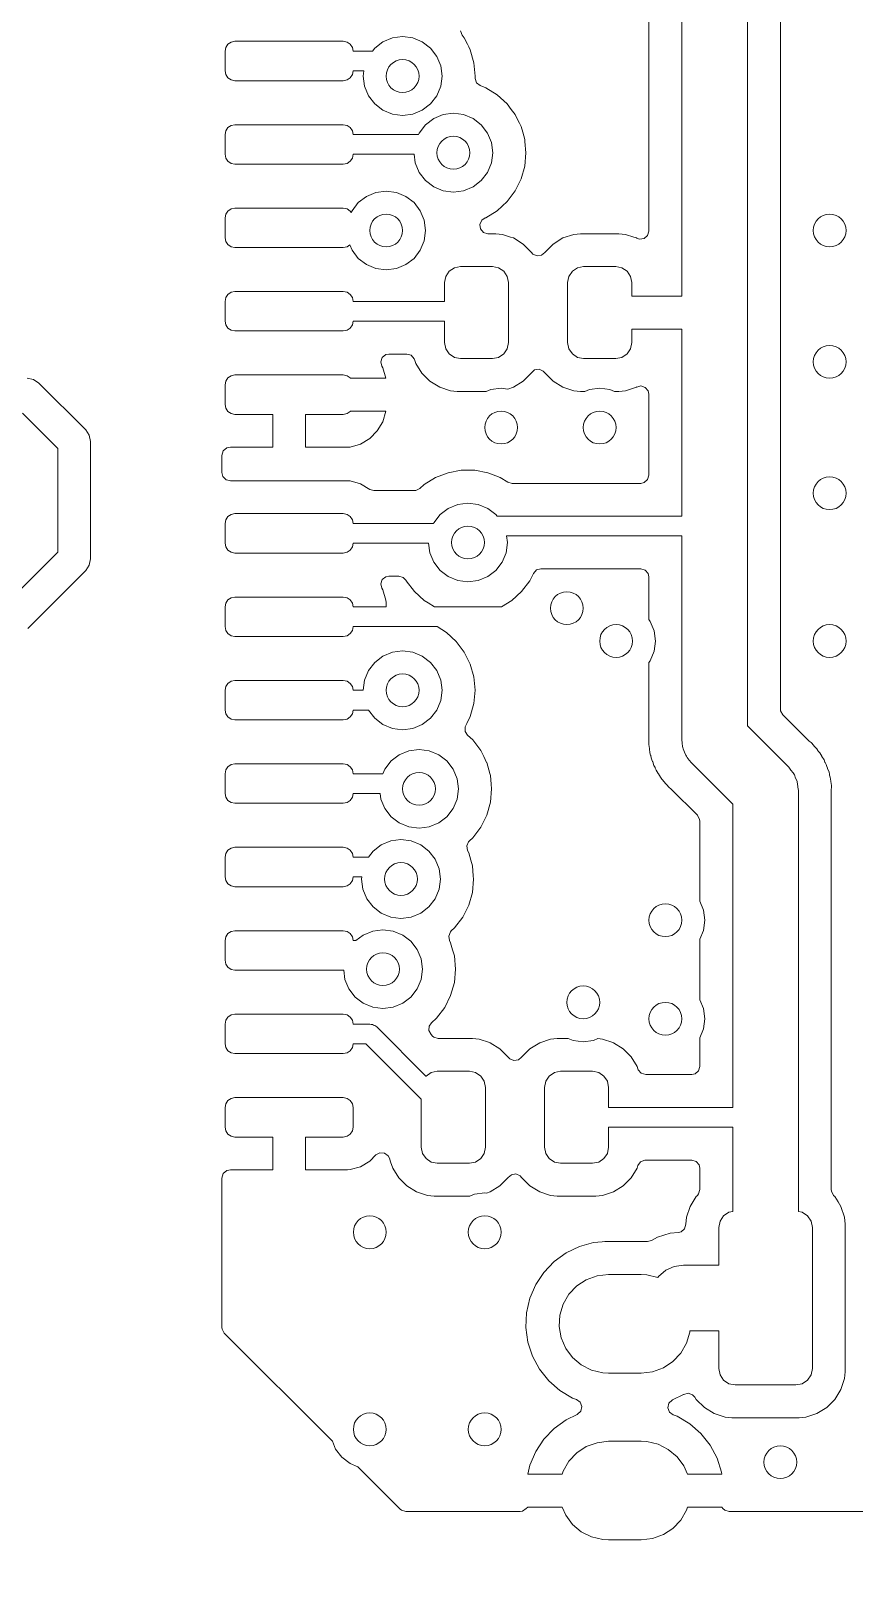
# Model space of a CAD drawing. Header units: millimetres. Extents: x 0 to 594, y 0 to 420.
# Drawn here: x 217.78 to 242.85, y 188.33 to 235.14 of the extents above; entities that cross this region are included whole.
import ezdxf

# ---------------------------------------------------------------- set-up
doc = ezdxf.new("R2010")
doc.units = ezdxf.units.MM
doc.linetypes.add('K5LT32768', pattern=[0])
picture_1 = doc.add_image_def('image1.png', size_in_pixel=(1000, 1000))

msp = doc.modelspace()

# ---------------------------------------------------------------- linework, layer by layer
at = {"color": 7, "linetype": 'K5LT32768', "lineweight": 18}
for p, q in [((239.6, 249.559), (239.6, 226.559)), ((237.6, 227.059), (237.6, 244.259)), ((236.599, 243.01), (236.599, 229.041)), ((240.601, 214.49), (240.601, 239.406)), ((230.914, 235.01), (230.864, 235.141)), ((230.979, 234.923), (230.914, 235.01)), ((223.695, 234.519), (223.718, 234.634)), ((223.695, 233.919), (223.695, 234.519)), ((223.718, 234.634), (223.783, 234.731)), ((223.783, 234.731), (223.88, 234.796)), ((223.88, 234.796), (223.995, 234.819)), ((223.995, 234.819), (227.295, 234.819)), ((227.295, 234.819), (227.41, 234.796)), ((227.41, 234.796), (227.507, 234.731)), ((227.507, 234.731), (227.572, 234.634)), ((227.572, 234.634), (227.595, 234.519)), ((227.595, 234.519), (228.183, 234.519)), ((228.183, 234.519), (228.251, 234.608)), ((228.251, 234.608), (228.5, 234.799)), ((228.5, 234.799), (228.789, 234.919)), ((228.789, 234.919), (229.1, 234.96)), ((229.1, 234.96), (229.41, 234.919)), ((229.41, 234.919), (229.7, 234.799)), ((229.7, 234.799), (229.948, 234.608)), ((229.948, 234.608), (230.139, 234.36)), ((231.072, 234.736), (230.979, 234.923)), ((231.117, 234.646), (231.072, 234.736)), ((231.161, 234.558), (231.117, 234.646)), ((231.273, 234.166), (231.161, 234.558)), ((230.139, 234.36), (230.259, 234.07)), ((230.259, 234.07), (230.3, 233.76)), ((231.31, 233.76), (231.273, 234.166)), ((223.718, 233.804), (223.695, 233.919)), ((223.783, 233.707), (223.718, 233.804)), ((223.88, 233.642), (223.783, 233.707)), ((223.995, 233.619), (223.88, 233.642)), ((227.295, 233.619), (223.995, 233.619)), ((227.41, 233.642), (227.295, 233.619)), ((227.507, 233.707), (227.41, 233.642)), ((227.572, 233.804), (227.507, 233.707)), ((227.595, 233.919), (227.572, 233.804)), ((227.921, 233.919), (227.595, 233.919)), ((227.9, 233.76), (227.921, 233.919)), ((227.941, 233.449), (227.9, 233.76)), ((230.3, 233.76), (230.259, 233.449)), ((231.306, 233.686), (231.307, 233.724)), ((231.353, 233.555), (231.306, 233.686)), ((231.307, 233.724), (231.31, 233.76)), ((228.061, 233.16), (227.941, 233.449)), ((228.251, 232.911), (228.061, 233.16)), ((230.139, 233.16), (229.948, 232.911)), ((230.259, 233.449), (230.139, 233.16)), ((231.464, 233.47), (231.353, 233.555)), ((231.631, 233.405), (231.464, 233.47)), ((231.978, 233.19), (231.631, 233.405)), ((232.279, 232.916), (231.978, 233.19)), ((228.5, 232.721), (228.251, 232.911)), ((228.789, 232.601), (228.5, 232.721)), ((229.7, 232.721), (229.41, 232.601)), ((229.948, 232.911), (229.7, 232.721)), ((232.407, 232.746), (232.279, 232.916)), ((232.525, 232.59), (232.407, 232.746)), ((223.718, 232.094), (223.783, 232.191)), ((223.783, 232.191), (223.88, 232.256)), ((223.88, 232.256), (223.995, 232.279)), ((223.995, 232.279), (227.295, 232.279)), ((227.295, 232.279), (227.41, 232.256)), ((227.41, 232.256), (227.507, 232.191)), ((227.507, 232.191), (227.572, 232.094)), ((229.1, 232.56), (228.789, 232.601)), ((229.41, 232.601), (229.1, 232.56)), ((229.606, 232.026), (229.797, 232.275)), ((229.797, 232.275), (230.046, 232.466)), ((230.046, 232.466), (230.335, 232.586)), ((230.335, 232.586), (230.646, 232.626)), ((230.646, 232.626), (230.956, 232.586)), ((230.956, 232.586), (231.246, 232.466)), ((231.246, 232.466), (231.494, 232.275)), ((231.494, 232.275), (231.685, 232.026)), ((232.551, 232.538), (232.525, 232.59)), ((232.658, 232.323), (232.551, 232.538)), ((232.707, 232.225), (232.658, 232.323)), ((232.756, 232.052), (232.707, 232.225)), ((223.695, 231.979), (223.718, 232.094)), ((223.695, 231.379), (223.695, 231.979)), ((227.572, 232.094), (227.595, 231.979)), ((227.595, 231.979), (229.587, 231.979)), ((229.587, 231.979), (229.606, 232.026)), ((231.685, 232.026), (231.805, 231.737)), ((231.805, 231.737), (231.846, 231.426)), ((232.818, 231.833), (232.756, 232.052)), ((232.824, 231.769), (232.818, 231.833)), ((232.856, 231.426), (232.824, 231.769)), ((223.718, 231.264), (223.695, 231.379)), ((223.783, 231.167), (223.718, 231.264)), ((227.572, 231.264), (227.507, 231.167)), ((227.595, 231.379), (227.572, 231.264)), ((229.452, 231.379), (227.595, 231.379)), ((229.487, 231.116), (229.452, 231.379)), ((231.846, 231.426), (231.805, 231.116)), ((232.818, 231.02), (232.856, 231.426)), ((223.88, 231.102), (223.783, 231.167)), ((223.995, 231.079), (223.88, 231.102)), ((227.295, 231.079), (223.995, 231.079)), ((227.41, 231.102), (227.295, 231.079)), ((227.507, 231.167), (227.41, 231.102)), ((229.606, 230.826), (229.487, 231.116)), ((229.797, 230.578), (229.606, 230.826)), ((231.685, 230.826), (231.494, 230.578)), ((231.805, 231.116), (231.685, 230.826)), ((232.707, 230.628), (232.818, 231.02)), ((230.046, 230.387), (229.797, 230.578)), ((230.335, 230.267), (230.046, 230.387)), ((231.246, 230.387), (230.956, 230.267)), ((231.494, 230.578), (231.246, 230.387)), ((232.525, 230.263), (232.707, 230.628)), ((227.561, 229.659), (227.751, 229.907)), ((227.751, 229.907), (228, 230.098)), ((228, 230.098), (228.289, 230.218)), ((228.289, 230.218), (228.6, 230.259)), ((228.6, 230.259), (228.91, 230.218)), ((228.91, 230.218), (229.2, 230.098)), ((229.2, 230.098), (229.448, 229.907)), ((229.448, 229.907), (229.639, 229.659)), ((230.646, 230.226), (230.335, 230.267)), ((230.956, 230.267), (230.646, 230.226)), ((231.978, 229.662), (232.279, 229.937)), ((232.279, 229.937), (232.525, 230.263)), ((223.695, 229.439), (223.718, 229.554)), ((223.695, 228.839), (223.695, 229.439)), ((223.718, 229.554), (223.783, 229.651)), ((223.783, 229.651), (223.88, 229.716)), ((223.88, 229.716), (223.995, 229.739)), ((223.995, 229.739), (227.295, 229.739)), ((227.295, 229.739), (227.41, 229.716)), ((227.41, 229.716), (227.507, 229.651)), ((227.507, 229.651), (227.538, 229.604)), ((227.538, 229.604), (227.561, 229.659)), ((229.639, 229.659), (229.759, 229.369)), ((229.759, 229.369), (229.8, 229.059)), ((231.453, 229.243), (231.511, 229.37)), ((231.511, 229.37), (231.609, 229.439)), ((231.609, 229.439), (231.631, 229.448)), ((231.631, 229.448), (231.978, 229.662)), ((229.8, 229.059), (229.759, 228.748)), ((231.473, 229.105), (231.453, 229.243)), ((231.564, 228.999), (231.473, 229.105)), ((231.698, 228.96), (231.564, 228.999)), ((231.936, 228.96), (231.698, 228.96)), ((232.14, 228.939), (231.936, 228.96)), ((232.387, 228.857), (232.14, 228.939)), ((234.309, 228.939), (233.979, 228.83)), ((234.513, 228.96), (234.309, 228.939)), ((235.686, 228.96), (234.513, 228.96)), ((235.89, 228.939), (235.686, 228.96)), ((236.137, 228.857), (235.89, 228.939)), ((236.559, 228.907), (236.454, 228.815)), ((236.599, 229.041), (236.559, 228.907)), ((223.718, 228.724), (223.695, 228.839)), ((223.783, 228.627), (223.718, 228.724)), ((223.88, 228.562), (223.783, 228.627)), ((223.995, 228.539), (223.88, 228.562)), ((227.295, 228.539), (223.995, 228.539)), ((227.41, 228.562), (227.295, 228.539)), ((227.494, 228.618), (227.41, 228.562)), ((227.561, 228.459), (227.494, 228.618)), ((227.751, 228.21), (227.561, 228.459)), ((229.639, 228.459), (229.448, 228.21)), ((229.759, 228.748), (229.639, 228.459)), ((232.471, 228.83), (232.387, 228.857)), ((232.767, 228.647), (232.471, 228.83)), ((233.013, 228.401), (232.767, 228.647)), ((233.683, 228.647), (233.437, 228.401)), ((233.979, 228.83), (233.683, 228.647)), ((236.221, 228.83), (236.137, 228.857)), ((236.234, 228.823), (236.221, 228.83)), ((236.315, 228.795), (236.234, 228.825)), ((236.234, 228.825), (236.234, 228.823)), ((236.454, 228.815), (236.315, 228.795)), ((228, 228.02), (227.751, 228.21)), ((228.289, 227.9), (228, 228.02)), ((229.2, 228.02), (228.91, 227.9)), ((229.448, 228.21), (229.2, 228.02)), ((233.014, 228.399), (233.013, 228.401)), ((233.017, 228.396), (233.014, 228.399)), ((233.022, 228.39), (233.017, 228.396)), ((233.066, 228.339), (233.022, 228.39)), ((233.022, 228.39), (233.022, 228.39)), ((233.194, 228.284), (233.066, 228.339)), ((233.332, 228.306), (233.194, 228.284)), ((233.426, 228.391), (233.332, 228.306)), ((233.428, 228.39), (233.426, 228.391)), ((233.435, 228.399), (233.428, 228.39)), ((233.436, 228.399), (233.435, 228.399)), ((233.437, 228.401), (233.436, 228.399)), ((228.6, 227.859), (228.289, 227.9)), ((228.91, 227.9), (228.6, 227.859)), ((230.375, 227.471), (230.412, 227.658)), ((230.412, 227.658), (230.518, 227.816)), ((230.518, 227.816), (230.676, 227.922)), ((230.676, 227.922), (230.862, 227.959)), ((230.862, 227.959), (231.837, 227.959)), ((231.837, 227.959), (232.024, 227.922)), ((232.024, 227.922), (232.182, 227.816)), ((232.182, 227.816), (232.288, 227.658)), ((232.288, 227.658), (232.325, 227.471)), ((234.125, 227.471), (234.162, 227.658)), ((234.162, 227.658), (234.268, 227.816)), ((234.268, 227.816), (234.426, 227.922)), ((234.426, 227.922), (234.612, 227.959)), ((234.612, 227.959), (235.587, 227.959)), ((235.587, 227.959), (235.774, 227.922)), ((235.774, 227.922), (235.932, 227.816)), ((235.932, 227.816), (236.038, 227.658)), ((236.038, 227.658), (236.075, 227.471)), ((223.718, 227.014), (223.783, 227.111)), ((223.783, 227.111), (223.88, 227.176)), ((223.88, 227.176), (223.995, 227.199)), ((223.995, 227.199), (227.295, 227.199)), ((227.295, 227.199), (227.41, 227.176)), ((227.41, 227.176), (227.507, 227.111)), ((227.507, 227.111), (227.572, 227.014)), ((230.375, 226.899), (230.375, 227.471)), ((232.325, 227.471), (232.325, 225.646)), ((234.125, 225.646), (234.125, 227.471)), ((236.075, 227.471), (236.075, 227.059)), ((236.075, 227.059), (237.6, 227.059)), ((223.695, 226.899), (223.718, 227.014)), ((223.695, 226.299), (223.695, 226.899)), ((227.572, 227.014), (227.595, 226.899)), ((227.595, 226.899), (230.375, 226.899)), ((223.718, 226.184), (223.695, 226.299)), ((223.783, 226.087), (223.718, 226.184)), ((227.572, 226.184), (227.507, 226.087)), ((227.595, 226.299), (227.572, 226.184)), ((230.375, 226.299), (227.595, 226.299)), ((230.375, 225.646), (230.375, 226.299)), ((239.6, 226.559), (239.6, 213.973)), ((223.88, 226.022), (223.783, 226.087)), ((223.995, 225.999), (223.88, 226.022)), ((227.295, 225.999), (223.995, 225.999)), ((227.41, 226.022), (227.295, 225.999)), ((227.507, 226.087), (227.41, 226.022)), ((230.412, 225.46), (230.375, 225.646)), ((232.325, 225.646), (232.288, 225.46)), ((234.162, 225.46), (234.125, 225.646)), ((236.075, 225.646), (236.038, 225.46)), ((237.6, 226.059), (236.075, 226.059)), ((236.075, 226.059), (236.075, 225.646)), ((237.6, 220.359), (237.6, 226.059)), ((228.437, 225.059), (228.481, 225.192)), ((228.481, 225.192), (228.59, 225.279)), ((228.59, 225.279), (228.685, 225.298)), ((228.685, 225.298), (229.231, 225.298)), ((229.231, 225.298), (229.365, 225.258)), ((229.365, 225.258), (229.456, 225.153)), ((230.518, 225.302), (230.412, 225.46)), ((230.676, 225.196), (230.518, 225.302)), ((230.862, 225.159), (230.676, 225.196)), ((231.837, 225.159), (230.862, 225.159)), ((232.024, 225.196), (231.837, 225.159)), ((232.182, 225.302), (232.024, 225.196)), ((232.288, 225.46), (232.182, 225.302)), ((234.268, 225.302), (234.162, 225.46)), ((234.426, 225.196), (234.268, 225.302)), ((234.612, 225.159), (234.426, 225.196)), ((235.587, 225.159), (234.612, 225.159)), ((235.774, 225.196), (235.587, 225.159)), ((235.932, 225.302), (235.774, 225.196)), ((236.038, 225.46), (235.932, 225.302)), ((228.471, 224.924), (228.437, 225.059)), ((228.497, 224.879), (228.471, 224.924)), ((228.589, 224.564), (228.497, 224.879)), ((229.456, 225.153), (229.466, 225.128)), ((229.466, 225.128), (229.494, 225.043)), ((229.494, 225.043), (229.504, 225.013)), ((229.504, 225.013), (229.687, 224.717)), ((229.687, 224.717), (229.933, 224.471)), ((232.767, 224.471), (233.013, 224.717)), ((233.013, 224.717), (233.014, 224.718)), ((233.014, 224.718), (233.015, 224.719)), ((233.015, 224.719), (233.022, 224.728)), ((233.022, 224.728), (233.023, 224.727)), ((233.023, 224.727), (233.118, 224.812)), ((233.118, 224.812), (233.256, 224.834)), ((233.256, 224.834), (233.384, 224.778)), ((233.384, 224.778), (233.427, 224.728)), ((233.427, 224.728), (233.428, 224.728)), ((233.428, 224.728), (233.433, 224.721)), ((233.433, 224.721), (233.436, 224.718)), ((233.436, 224.718), (233.437, 224.717)), ((233.437, 224.717), (233.683, 224.471)), ((217.672, 224.559), (217.864, 224.521)), ((217.864, 224.521), (218.026, 224.412)), ((218.026, 224.412), (219.453, 222.985)), ((223.695, 224.359), (223.718, 224.474)), ((223.695, 223.759), (223.695, 224.359)), ((223.718, 224.474), (223.783, 224.571)), ((223.783, 224.571), (223.88, 224.636)), ((223.88, 224.636), (223.995, 224.659)), ((223.995, 224.659), (227.295, 224.659)), ((227.295, 224.659), (227.41, 224.636)), ((227.41, 224.636), (227.507, 224.571)), ((227.507, 224.571), (227.515, 224.559)), ((227.515, 224.559), (228.589, 224.559)), ((228.589, 224.559), (228.589, 224.564)), ((229.933, 224.471), (230.229, 224.288)), ((230.229, 224.288), (230.559, 224.179)), ((231.789, 224.218), (232.1, 224.259)), ((232.1, 224.259), (232.302, 224.232)), ((232.302, 224.232), (232.471, 224.288)), ((232.471, 224.288), (232.767, 224.471)), ((233.683, 224.471), (233.979, 224.288)), ((233.979, 224.288), (234.309, 224.179)), ((234.789, 224.218), (235.1, 224.259)), ((235.1, 224.259), (235.41, 224.218)), ((235.89, 224.179), (236.221, 224.288)), ((236.221, 224.288), (236.234, 224.294)), ((236.234, 224.294), (236.235, 224.292)), ((236.235, 224.292), (236.355, 224.325)), ((236.355, 224.325), (236.489, 224.283)), ((236.489, 224.283), (236.578, 224.176)), ((223.718, 223.644), (223.695, 223.759)), ((230.559, 224.179), (230.763, 224.158)), ((230.763, 224.158), (231.644, 224.158)), ((231.644, 224.158), (231.789, 224.218)), ((234.309, 224.179), (234.513, 224.158)), ((234.513, 224.158), (234.644, 224.158)), ((234.644, 224.158), (234.789, 224.218)), ((235.41, 224.218), (235.555, 224.158)), ((235.555, 224.158), (235.686, 224.158)), ((235.686, 224.158), (235.89, 224.179)), ((236.578, 224.176), (236.599, 224.077)), ((236.599, 224.077), (236.599, 221.608)), ((218.6, 222.424), (217.529, 223.495)), ((223.783, 223.547), (223.718, 223.644)), ((223.88, 223.482), (223.783, 223.547)), ((223.995, 223.459), (223.88, 223.482)), ((225.145, 223.459), (223.995, 223.459)), ((225.145, 222.459), (225.145, 223.459)), ((227.295, 223.459), (226.145, 223.459)), ((226.145, 223.459), (226.145, 222.459)), ((227.41, 223.482), (227.295, 223.459)), ((227.507, 223.547), (227.41, 223.482)), ((227.515, 223.559), (227.507, 223.547)), ((228.589, 223.559), (227.515, 223.559)), ((228.497, 223.238), (228.589, 223.554)), ((228.589, 223.554), (228.589, 223.559)), ((219.453, 222.985), (219.562, 222.823)), ((219.562, 222.823), (219.6, 222.631)), ((228.098, 222.723), (228.33, 222.956)), ((228.33, 222.956), (228.497, 223.238)), ((218.6, 219.266), (218.6, 222.424)), ((219.6, 222.631), (219.6, 219.059)), ((223.639, 222.345), (223.745, 222.437)), ((223.745, 222.437), (223.867, 222.459)), ((223.863, 222.459), (225.145, 222.459)), ((223.867, 222.459), (223.864, 222.459)), ((226.145, 222.459), (227.426, 222.459)), ((227.426, 222.459), (227.5, 222.465)), ((227.5, 222.465), (227.815, 222.556)), ((227.815, 222.556), (228.098, 222.723)), ((223.6, 222.211), (223.639, 222.345)), ((223.6, 221.687), (223.6, 222.211)), ((223.631, 221.567), (223.6, 221.687)), ((223.73, 221.469), (223.631, 221.567)), ((223.867, 221.44), (223.73, 221.469)), ((227.426, 221.44), (223.863, 221.44)), ((223.863, 221.44), (223.867, 221.44)), ((227.5, 221.434), (227.426, 221.44)), ((227.816, 221.342), (227.5, 221.434)), ((230.105, 221.538), (229.758, 221.323)), ((230.485, 221.685), (230.105, 221.538)), ((230.886, 221.76), (230.485, 221.685)), ((231.294, 221.76), (230.886, 221.76)), ((231.695, 221.685), (231.294, 221.76)), ((231.73, 221.672), (231.695, 221.685)), ((232.075, 221.538), (231.73, 221.672)), ((232.302, 221.397), (232.075, 221.538)), ((236.559, 221.474), (236.454, 221.382)), ((236.599, 221.608), (236.559, 221.474)), ((228.1, 221.174), (227.816, 221.342)), ((228.226, 221.14), (228.1, 221.174)), ((229.461, 221.14), (228.226, 221.14)), ((229.503, 221.143), (229.461, 221.14)), ((229.628, 221.205), (229.503, 221.143)), ((229.758, 221.323), (229.628, 221.205)), ((232.433, 221.36), (232.302, 221.397)), ((236.351, 221.36), (232.433, 221.36)), ((236.454, 221.382), (236.351, 221.36)), ((230.242, 220.407), (230.49, 220.598)), ((230.49, 220.598), (230.779, 220.718)), ((230.779, 220.718), (231.09, 220.759)), ((231.09, 220.759), (231.401, 220.718)), ((231.401, 220.718), (231.69, 220.598)), ((231.69, 220.598), (231.939, 220.407)), ((223.695, 220.139), (223.718, 220.254)), ((223.695, 219.539), (223.695, 220.139)), ((223.718, 220.254), (223.783, 220.351)), ((223.783, 220.351), (223.88, 220.416)), ((223.88, 220.416), (223.995, 220.439)), ((223.995, 220.439), (227.295, 220.439)), ((227.295, 220.439), (227.41, 220.416)), ((227.41, 220.416), (227.507, 220.351)), ((227.507, 220.351), (227.572, 220.254)), ((227.572, 220.254), (227.595, 220.139)), ((227.595, 220.139), (230.043, 220.139)), ((230.043, 220.139), (230.051, 220.159)), ((230.051, 220.159), (230.242, 220.407)), ((231.939, 220.407), (231.976, 220.359)), ((231.976, 220.359), (237.6, 220.359)), ((232.29, 219.559), (232.249, 219.248)), ((237.6, 219.759), (232.264, 219.759)), ((232.264, 219.759), (232.29, 219.559)), ((237.6, 213.559), (237.6, 219.759)), ((217.233, 217.899), (218.6, 219.266)), ((223.718, 219.424), (223.695, 219.539)), ((223.783, 219.327), (223.718, 219.424)), ((223.88, 219.262), (223.783, 219.327)), ((223.995, 219.239), (223.88, 219.262)), ((227.295, 219.239), (223.995, 219.239)), ((227.41, 219.262), (227.295, 219.239)), ((227.507, 219.327), (227.41, 219.262)), ((227.572, 219.424), (227.507, 219.327)), ((227.595, 219.539), (227.572, 219.424)), ((229.893, 219.539), (227.595, 219.539)), ((229.931, 219.248), (229.893, 219.539)), ((230.051, 218.959), (229.931, 219.248)), ((232.249, 219.248), (232.129, 218.959)), ((219.453, 218.705), (217.693, 216.945)), ((219.562, 218.867), (219.453, 218.705)), ((219.6, 219.059), (219.562, 218.867)), ((230.242, 218.71), (230.051, 218.959)), ((230.49, 218.52), (230.242, 218.71)), ((231.939, 218.71), (231.69, 218.52)), ((232.129, 218.959), (231.939, 218.71)), ((232.969, 218.395), (233.082, 218.62)), ((233.082, 218.62), (233.177, 218.723)), ((233.177, 218.723), (233.304, 218.758)), ((233.304, 218.758), (234.092, 218.758)), ((234.092, 218.758), (234.1, 218.759)), ((234.1, 218.759), (234.107, 218.758)), ((234.107, 218.758), (236.351, 218.758)), ((236.351, 218.758), (236.485, 218.718)), ((236.485, 218.718), (236.576, 218.613)), ((236.576, 218.613), (236.599, 218.51)), ((228.437, 218.299), (228.481, 218.432)), ((228.471, 218.164), (228.437, 218.299)), ((228.497, 218.119), (228.471, 218.164)), ((228.481, 218.432), (228.59, 218.519)), ((228.59, 218.519), (228.685, 218.538)), ((228.685, 218.538), (228.986, 218.538)), ((228.986, 218.538), (229.12, 218.498)), ((229.12, 218.498), (229.204, 218.405)), ((229.204, 218.405), (229.205, 218.405)), ((229.205, 218.405), (229.206, 218.403)), ((229.206, 218.403), (229.208, 218.4)), ((229.208, 218.4), (229.211, 218.395)), ((229.211, 218.395), (229.457, 218.07)), ((230.779, 218.4), (230.49, 218.52)), ((231.09, 218.359), (230.779, 218.4)), ((231.401, 218.4), (231.09, 218.359)), ((231.69, 218.52), (231.401, 218.4)), ((232.724, 218.07), (232.969, 218.395)), ((236.599, 218.51), (236.599, 217.211)), ((223.695, 217.599), (223.718, 217.714)), ((223.718, 217.714), (223.783, 217.811)), ((223.783, 217.811), (223.88, 217.876)), ((223.88, 217.876), (223.995, 217.899)), ((223.995, 217.899), (227.295, 217.899)), ((227.295, 217.899), (227.41, 217.876)), ((227.41, 217.876), (227.507, 217.811)), ((227.507, 217.811), (227.572, 217.714)), ((227.572, 217.714), (227.595, 217.599)), ((228.589, 217.804), (228.497, 218.119)), ((228.595, 217.73), (228.589, 217.804)), ((228.595, 217.599), (228.595, 217.73)), ((229.457, 218.07), (229.758, 217.795)), ((229.758, 217.795), (229.875, 217.722)), ((229.875, 217.722), (230.075, 217.599)), ((232.106, 217.599), (232.422, 217.795)), ((232.422, 217.795), (232.724, 218.07)), ((223.695, 216.999), (223.695, 217.599)), ((227.595, 217.599), (228.595, 217.599)), ((230.075, 217.599), (232.106, 217.599)), ((236.599, 217.211), (236.639, 217.159)), ((223.718, 216.884), (223.695, 216.999)), ((223.783, 216.787), (223.718, 216.884)), ((223.88, 216.722), (223.783, 216.787)), ((227.507, 216.787), (227.41, 216.722)), ((227.572, 216.884), (227.507, 216.787)), ((227.595, 216.999), (227.572, 216.884)), ((230.148, 216.999), (227.595, 216.999)), ((230.432, 216.823), (230.148, 216.999)), ((230.733, 216.548), (230.432, 216.823)), ((236.639, 217.159), (236.759, 216.869)), ((236.759, 216.869), (236.8, 216.559)), ((223.995, 216.699), (223.88, 216.722)), ((227.295, 216.699), (223.995, 216.699)), ((227.41, 216.722), (227.295, 216.699)), ((230.794, 216.468), (230.733, 216.548)), ((230.979, 216.222), (230.794, 216.468)), ((236.8, 216.559), (236.759, 216.248)), ((228.061, 215.659), (228.251, 215.907)), ((228.251, 215.907), (228.5, 216.098)), ((228.5, 216.098), (228.789, 216.218)), ((228.789, 216.218), (229.1, 216.259)), ((229.1, 216.259), (229.41, 216.218)), ((229.41, 216.218), (229.7, 216.098)), ((229.7, 216.098), (229.948, 215.907)), ((229.948, 215.907), (230.139, 215.659)), ((231.161, 215.857), (230.979, 216.222)), ((231.273, 215.465), (231.161, 215.857)), ((236.639, 215.959), (236.599, 215.906)), ((236.599, 215.906), (236.599, 213.584)), ((236.759, 216.248), (236.639, 215.959)), ((223.783, 215.271), (223.88, 215.336)), ((223.88, 215.336), (223.995, 215.359)), ((223.995, 215.359), (227.295, 215.359)), ((227.295, 215.359), (227.41, 215.336)), ((227.41, 215.336), (227.507, 215.271)), ((227.9, 215.059), (227.941, 215.369)), ((227.941, 215.369), (228.061, 215.659)), ((230.139, 215.659), (230.259, 215.369)), ((230.259, 215.369), (230.3, 215.059)), ((231.31, 215.059), (231.273, 215.465)), ((223.695, 215.059), (223.718, 215.174)), ((223.695, 214.459), (223.695, 215.059)), ((223.718, 215.174), (223.783, 215.271)), ((227.507, 215.271), (227.572, 215.174)), ((227.572, 215.174), (227.595, 215.059)), ((227.595, 215.059), (227.9, 215.059)), ((230.3, 215.059), (230.259, 214.748)), ((231.273, 214.653), (231.31, 215.059)), ((223.718, 214.344), (223.695, 214.459)), ((227.595, 214.459), (227.572, 214.344)), ((228.061, 214.459), (227.595, 214.459)), ((228.251, 214.21), (228.061, 214.459)), ((230.139, 214.459), (229.948, 214.21)), ((230.259, 214.748), (230.139, 214.459)), ((231.161, 214.26), (231.273, 214.653)), ((240.606, 214.438), (240.601, 214.49)), ((240.673, 214.315), (240.606, 214.438)), ((223.783, 214.247), (223.718, 214.344)), ((223.88, 214.182), (223.783, 214.247)), ((223.995, 214.159), (223.88, 214.182)), ((227.295, 214.159), (223.995, 214.159)), ((227.41, 214.182), (227.295, 214.159)), ((227.507, 214.247), (227.41, 214.182)), ((227.572, 214.344), (227.507, 214.247)), ((228.5, 214.02), (228.251, 214.21)), ((228.789, 213.9), (228.5, 214.02)), ((229.7, 214.02), (229.41, 213.9)), ((229.948, 214.21), (229.7, 214.02)), ((231.005, 213.809), (231.009, 213.949)), ((231.009, 213.949), (231.023, 213.983)), ((231.023, 213.983), (231.054, 214.046)), ((231.054, 214.046), (231.161, 214.26)), ((239.6, 213.973), (240.307, 213.266)), ((240.943, 214.046), (240.673, 214.315)), ((241.469, 213.519), (240.943, 214.046)), ((229.1, 213.859), (228.789, 213.9)), ((229.41, 213.9), (229.1, 213.859)), ((231.078, 213.69), (231.005, 213.809)), ((231.233, 213.548), (231.078, 213.69)), ((231.479, 213.222), (231.233, 213.548)), ((236.599, 213.584), (236.594, 213.406)), ((237.615, 213.453), (237.6, 213.559)), ((241.481, 213.509), (241.469, 213.519)), ((241.536, 213.467), (241.481, 213.509)), ((241.615, 213.374), (241.536, 213.467)), ((228.751, 212.907), (229, 213.098)), ((229, 213.098), (229.289, 213.218)), ((229.289, 213.218), (229.6, 213.259)), ((229.6, 213.259), (229.91, 213.218)), ((229.91, 213.218), (230.2, 213.098)), ((230.2, 213.098), (230.448, 212.907)), ((231.569, 213.043), (231.479, 213.222)), ((231.659, 212.862), (231.569, 213.043)), ((236.594, 213.406), (236.616, 213.285)), ((236.616, 213.285), (236.617, 213.276)), ((236.617, 213.276), (236.63, 213.154)), ((236.63, 213.154), (236.65, 213.088)), ((236.65, 213.088), (236.654, 213.073)), ((236.654, 213.073), (236.666, 213.006)), ((236.666, 213.006), (236.692, 212.94)), ((237.623, 213.346), (237.615, 213.453)), ((237.635, 213.313), (237.623, 213.346)), ((237.64, 213.277), (237.635, 213.313)), ((237.685, 213.18), (237.64, 213.277)), ((237.722, 213.08), (237.685, 213.18)), ((237.744, 213.051), (237.722, 213.08)), ((237.759, 213.018), (237.744, 213.051)), ((237.829, 212.937), (237.759, 213.018)), ((240.307, 213.266), (240.857, 212.716)), ((241.622, 213.367), (241.615, 213.374)), ((241.665, 213.323), (241.622, 213.367)), ((241.709, 213.28), (241.665, 213.323)), ((241.746, 213.223), (241.709, 213.28)), ((241.756, 213.21), (241.746, 213.223)), ((241.801, 213.158), (241.756, 213.21)), ((241.86, 213.051), (241.801, 213.158)), ((241.865, 213.043), (241.86, 213.051)), ((241.933, 212.94), (241.865, 213.043)), ((223.695, 212.519), (223.718, 212.634)), ((223.695, 211.919), (223.695, 212.519)), ((223.718, 212.634), (223.783, 212.731)), ((223.783, 212.731), (223.88, 212.796)), ((223.88, 212.796), (223.995, 212.819)), ((223.995, 212.819), (227.295, 212.819)), ((227.295, 212.819), (227.41, 212.796)), ((227.41, 212.796), (227.507, 212.731)), ((227.507, 212.731), (227.572, 212.634)), ((227.572, 212.634), (227.595, 212.519)), ((227.595, 212.519), (228.503, 212.519)), ((228.503, 212.519), (228.561, 212.659)), ((228.561, 212.659), (228.751, 212.907)), ((230.448, 212.907), (230.639, 212.659)), ((230.639, 212.659), (230.759, 212.369)), ((231.661, 212.857), (231.659, 212.862)), ((231.755, 212.525), (231.661, 212.857)), ((231.773, 212.465), (231.755, 212.525)), ((236.692, 212.94), (236.71, 212.895)), ((236.71, 212.895), (236.712, 212.892)), ((236.712, 212.892), (236.715, 212.883)), ((236.715, 212.883), (236.751, 212.766)), ((236.751, 212.766), (236.785, 212.706)), ((236.785, 212.706), (236.792, 212.691)), ((236.792, 212.691), (236.817, 212.628)), ((236.817, 212.628), (236.885, 212.525)), ((236.885, 212.525), (236.889, 212.517)), ((237.893, 212.852), (237.829, 212.937)), ((238.893, 211.852), (237.893, 212.852)), ((240.857, 212.716), (240.921, 212.63)), ((240.921, 212.63), (240.991, 212.549)), ((240.991, 212.549), (241.006, 212.517)), ((241.958, 212.876), (241.933, 212.94)), ((241.965, 212.862), (241.958, 212.876)), ((241.998, 212.802), (241.965, 212.862)), ((242.017, 212.743), (241.998, 212.802)), ((242.035, 212.685), (242.017, 212.743)), ((242.038, 212.676), (242.035, 212.685)), ((242.083, 212.562), (242.038, 212.676)), ((242.094, 212.505), (242.083, 212.562)), ((230.759, 212.369), (230.8, 212.059)), ((230.8, 212.059), (230.759, 211.748)), ((231.797, 212.201), (231.773, 212.465)), ((231.773, 211.653), (231.81, 212.059)), ((231.81, 212.059), (231.797, 212.201)), ((236.889, 212.517), (236.949, 212.41)), ((236.949, 212.41), (236.994, 212.358)), ((236.994, 212.358), (237.003, 212.345)), ((237.003, 212.345), (237.019, 212.322)), ((237.019, 212.322), (237.041, 212.288)), ((237.041, 212.288), (237.128, 212.201)), ((237.128, 212.201), (237.134, 212.194)), ((237.134, 212.194), (237.214, 212.101)), ((237.214, 212.101), (237.268, 212.059)), ((237.268, 212.059), (237.28, 212.049)), ((241.006, 212.517), (241.027, 212.488)), ((241.027, 212.488), (241.065, 212.388)), ((241.065, 212.388), (241.109, 212.291)), ((241.109, 212.291), (241.114, 212.255)), ((241.114, 212.255), (241.127, 212.221)), ((241.127, 212.221), (241.135, 212.115)), ((241.135, 212.115), (241.15, 212.009)), ((242.096, 212.495), (242.094, 212.505)), ((242.099, 212.479), (242.096, 212.495)), ((242.12, 212.414), (242.099, 212.479)), ((242.132, 212.292), (242.12, 212.414)), ((242.134, 212.282), (242.132, 212.292)), ((242.155, 212.162), (242.134, 212.282)), ((242.151, 211.983), (242.155, 212.162)), ((223.718, 211.804), (223.695, 211.919)), ((223.783, 211.707), (223.718, 211.804)), ((223.88, 211.642), (223.783, 211.707)), ((223.995, 211.619), (223.88, 211.642)), ((227.295, 211.619), (223.995, 211.619)), ((227.41, 211.642), (227.295, 211.619)), ((227.507, 211.707), (227.41, 211.642)), ((227.572, 211.804), (227.507, 211.707)), ((227.595, 211.919), (227.572, 211.804)), ((228.418, 211.919), (227.595, 211.919)), ((228.441, 211.748), (228.418, 211.919)), ((228.561, 211.459), (228.441, 211.748)), ((230.759, 211.748), (230.639, 211.459)), ((231.661, 211.26), (231.773, 211.653)), ((237.28, 212.049), (238.076, 211.253)), ((239.15, 211.595), (238.893, 211.852)), ((239.15, 202.359), (239.15, 211.595)), ((241.15, 212.009), (241.15, 199.194)), ((242.151, 199.858), (242.151, 211.983)), ((228.751, 211.21), (228.561, 211.459)), ((229, 211.02), (228.751, 211.21)), ((230.448, 211.21), (230.2, 211.02)), ((230.639, 211.459), (230.448, 211.21)), ((231.479, 210.895), (231.661, 211.26)), ((238.076, 211.253), (238.143, 211.13)), ((238.143, 211.13), (238.149, 211.077)), ((229.289, 210.9), (229, 211.02)), ((229.6, 210.859), (229.289, 210.9)), ((229.91, 210.9), (229.6, 210.859)), ((230.2, 211.02), (229.91, 210.9)), ((231.233, 210.57), (231.479, 210.895)), ((238.149, 211.077), (238.149, 208.635)), ((223.718, 210.094), (223.783, 210.191)), ((223.783, 210.191), (223.88, 210.256)), ((223.88, 210.256), (223.995, 210.279)), ((223.995, 210.279), (227.295, 210.279)), ((227.295, 210.279), (227.41, 210.256)), ((227.41, 210.256), (227.507, 210.191)), ((227.507, 210.191), (227.572, 210.094)), ((228.202, 210.163), (228.451, 210.353)), ((228.451, 210.353), (228.74, 210.473)), ((228.74, 210.473), (229.051, 210.514)), ((229.051, 210.514), (229.361, 210.473)), ((229.361, 210.473), (229.651, 210.353)), ((229.651, 210.353), (229.899, 210.163)), ((231.052, 210.321), (231.106, 210.45)), ((231.077, 210.183), (231.052, 210.321)), ((231.112, 210.113), (231.077, 210.183)), ((231.106, 210.45), (231.132, 210.477)), ((231.132, 210.477), (231.233, 210.57)), ((223.695, 209.979), (223.718, 210.094)), ((223.695, 209.379), (223.695, 209.979)), ((227.572, 210.094), (227.595, 209.979)), ((227.595, 209.979), (228.061, 209.979)), ((228.061, 209.979), (228.202, 210.163)), ((229.899, 210.163), (230.09, 209.914)), ((230.09, 209.914), (230.21, 209.625)), ((231.176, 209.887), (231.112, 210.113)), ((231.224, 209.72), (231.176, 209.887)), ((231.252, 209.409), (231.224, 209.72)), ((223.718, 209.264), (223.695, 209.379)), ((223.783, 209.167), (223.718, 209.264)), ((227.572, 209.264), (227.507, 209.167)), ((227.595, 209.379), (227.572, 209.264)), ((227.859, 209.379), (227.595, 209.379)), ((227.851, 209.314), (227.859, 209.379)), ((227.892, 209.004), (227.851, 209.314)), ((230.21, 209.625), (230.251, 209.314)), ((230.251, 209.314), (230.21, 209.004)), ((231.224, 208.908), (231.261, 209.314)), ((231.261, 209.314), (231.252, 209.409)), ((223.88, 209.102), (223.783, 209.167)), ((223.995, 209.079), (223.88, 209.102)), ((227.295, 209.079), (223.995, 209.079)), ((227.41, 209.102), (227.295, 209.079)), ((227.507, 209.167), (227.41, 209.102)), ((228.012, 208.714), (227.892, 209.004)), ((230.21, 209.004), (230.09, 208.714)), ((231.112, 208.516), (231.224, 208.908)), ((228.202, 208.466), (228.012, 208.714)), ((228.451, 208.275), (228.202, 208.466)), ((229.899, 208.466), (229.651, 208.275)), ((230.09, 208.714), (229.899, 208.466)), ((230.93, 208.151), (231.112, 208.516)), ((238.149, 208.635), (238.259, 208.369)), ((238.259, 208.369), (238.3, 208.059)), ((228.74, 208.155), (228.451, 208.275)), ((229.051, 208.114), (228.74, 208.155)), ((229.361, 208.155), (229.051, 208.114)), ((229.651, 208.275), (229.361, 208.155)), ((230.684, 207.825), (230.93, 208.151)), ((238.3, 208.059), (238.259, 207.748)), ((223.695, 207.439), (223.718, 207.554)), ((223.695, 206.839), (223.695, 207.439)), ((223.718, 207.554), (223.783, 207.651)), ((223.783, 207.651), (223.88, 207.716)), ((223.88, 207.716), (223.995, 207.739)), ((223.995, 207.739), (227.295, 207.739)), ((227.295, 207.739), (227.41, 207.716)), ((227.41, 207.716), (227.507, 207.651)), ((227.507, 207.651), (227.572, 207.554)), ((227.572, 207.554), (227.595, 207.439)), ((227.595, 207.439), (227.68, 207.439)), ((227.68, 207.439), (227.902, 207.609)), ((227.902, 207.609), (228.191, 207.729)), ((228.191, 207.729), (228.502, 207.77)), ((228.502, 207.77), (228.813, 207.729)), ((228.813, 207.729), (229.102, 207.609)), ((229.102, 207.609), (229.35, 207.418)), ((229.35, 207.418), (229.541, 207.17)), ((230.503, 207.576), (230.557, 207.705)), ((230.528, 207.439), (230.503, 207.576)), ((230.563, 207.368), (230.528, 207.439)), ((230.557, 207.705), (230.583, 207.732)), ((230.583, 207.732), (230.684, 207.825)), ((238.259, 207.748), (238.149, 207.482)), ((238.149, 207.482), (238.149, 205.635)), ((229.541, 207.17), (229.661, 206.88)), ((230.622, 207.161), (230.563, 207.368)), ((230.675, 206.976), (230.622, 207.161)), ((230.712, 206.57), (230.675, 206.976)), ((223.718, 206.724), (223.695, 206.839)), ((223.783, 206.627), (223.718, 206.724)), ((223.88, 206.562), (223.783, 206.627)), ((223.995, 206.539), (223.88, 206.562)), ((227.295, 206.539), (223.995, 206.539)), ((227.306, 206.541), (227.295, 206.539)), ((227.343, 206.259), (227.306, 206.541)), ((229.661, 206.88), (229.702, 206.57)), ((229.702, 206.57), (229.661, 206.259)), ((230.675, 206.163), (230.712, 206.57)), ((227.463, 205.97), (227.343, 206.259)), ((227.653, 205.721), (227.463, 205.97)), ((229.541, 205.97), (229.35, 205.721)), ((229.661, 206.259), (229.541, 205.97)), ((230.563, 205.771), (230.675, 206.163)), ((227.902, 205.53), (227.653, 205.721)), ((228.191, 205.41), (227.902, 205.53)), ((229.102, 205.53), (228.813, 205.41)), ((229.35, 205.721), (229.102, 205.53)), ((230.381, 205.406), (230.563, 205.771)), ((238.149, 205.635), (238.259, 205.369)), ((223.718, 205.014), (223.783, 205.111)), ((223.783, 205.111), (223.88, 205.176)), ((223.88, 205.176), (223.995, 205.199)), ((223.995, 205.199), (227.295, 205.199)), ((227.295, 205.199), (227.41, 205.176)), ((227.41, 205.176), (227.507, 205.111)), ((227.507, 205.111), (227.572, 205.014)), ((228.502, 205.37), (228.191, 205.41)), ((228.813, 205.41), (228.502, 205.37)), ((229.976, 204.935), (230.135, 205.08)), ((230.135, 205.08), (230.381, 205.406)), ((238.259, 205.369), (238.3, 205.059)), ((238.3, 205.059), (238.259, 204.748)), ((223.695, 204.899), (223.718, 205.014)), ((223.695, 204.299), (223.695, 204.899)), ((227.572, 205.014), (227.595, 204.899)), ((227.595, 204.899), (228.105, 204.899)), ((228.105, 204.899), (228.143, 204.889)), ((228.143, 204.889), (228.182, 204.889)), ((228.182, 204.889), (228.217, 204.869)), ((228.217, 204.869), (228.255, 204.859)), ((228.255, 204.859), (228.283, 204.831)), ((228.283, 204.831), (228.317, 204.811)), ((228.317, 204.811), (229.812, 203.316)), ((229.9, 204.699), (229.91, 204.838)), ((229.967, 204.576), (229.9, 204.699)), ((229.91, 204.838), (229.976, 204.935)), ((230.011, 204.532), (229.967, 204.576)), ((238.259, 204.748), (238.149, 204.482)), ((223.718, 204.184), (223.695, 204.299)), ((223.783, 204.087), (223.718, 204.184)), ((227.572, 204.184), (227.507, 204.087)), ((227.595, 204.299), (227.572, 204.184)), ((227.981, 204.299), (227.595, 204.299)), ((229.67, 202.61), (227.981, 204.299)), ((230.052, 204.499), (230.011, 204.532)), ((230.186, 204.46), (230.052, 204.499)), ((231.231, 204.46), (230.186, 204.46)), ((231.435, 204.439), (231.231, 204.46)), ((231.747, 204.336), (231.435, 204.439)), ((231.766, 204.33), (231.747, 204.336)), ((232.062, 204.147), (231.766, 204.33)), ((232.308, 203.901), (232.062, 204.147)), ((232.978, 204.147), (232.732, 203.901)), ((233.274, 204.33), (232.978, 204.147)), ((233.604, 204.439), (233.274, 204.33)), ((233.808, 204.46), (233.604, 204.439)), ((234.144, 204.46), (233.808, 204.46)), ((234.289, 204.4), (234.144, 204.46)), ((234.6, 204.359), (234.289, 204.4)), ((234.91, 204.4), (234.6, 204.359)), ((235.041, 204.454), (234.91, 204.4)), ((235.185, 204.439), (235.041, 204.454)), ((235.497, 204.336), (235.185, 204.439)), ((235.516, 204.33), (235.497, 204.336)), ((235.812, 204.147), (235.516, 204.33)), ((236.058, 203.901), (235.812, 204.147)), ((238.149, 204.482), (238.149, 203.608)), ((223.88, 204.022), (223.783, 204.087)), ((223.995, 203.999), (223.88, 204.022)), ((227.295, 203.999), (223.995, 203.999)), ((227.41, 204.022), (227.295, 203.999)), ((227.507, 204.087), (227.41, 204.022)), ((232.309, 203.899), (232.308, 203.901)), ((232.312, 203.896), (232.309, 203.899)), ((232.317, 203.89), (232.312, 203.896)), ((232.361, 203.839), (232.317, 203.89)), ((232.317, 203.89), (232.317, 203.89)), ((232.489, 203.784), (232.361, 203.839)), ((232.627, 203.806), (232.489, 203.784)), ((232.721, 203.891), (232.627, 203.806)), ((232.723, 203.89), (232.721, 203.891)), ((232.73, 203.899), (232.723, 203.89)), ((232.731, 203.899), (232.73, 203.899)), ((232.732, 203.901), (232.731, 203.899)), ((236.24, 203.605), (236.058, 203.901)), ((229.812, 203.316), (229.813, 203.316)), ((229.813, 203.316), (229.971, 203.422)), ((229.971, 203.422), (230.157, 203.459)), ((230.157, 203.459), (231.132, 203.459)), ((231.132, 203.459), (231.319, 203.422)), ((231.319, 203.422), (231.477, 203.316)), ((231.477, 203.316), (231.583, 203.158)), ((231.583, 203.158), (231.62, 202.971)), ((233.42, 202.971), (233.457, 203.158)), ((233.457, 203.158), (233.563, 203.316)), ((233.563, 203.316), (233.721, 203.422)), ((233.721, 203.422), (233.907, 203.459)), ((233.907, 203.459), (234.882, 203.459)), ((234.882, 203.459), (235.069, 203.422)), ((235.069, 203.422), (235.227, 203.316)), ((235.227, 203.316), (235.333, 203.158)), ((235.333, 203.158), (235.37, 202.971)), ((236.265, 203.53), (236.241, 203.605)), ((236.275, 203.505), (236.265, 203.53)), ((236.367, 203.399), (236.275, 203.505)), ((236.501, 203.36), (236.367, 203.399)), ((237.901, 203.36), (236.501, 203.36)), ((238.004, 203.382), (237.901, 203.36)), ((238.109, 203.474), (238.004, 203.382)), ((238.149, 203.608), (238.109, 203.474)), ((231.62, 202.971), (231.62, 201.146)), ((233.42, 201.146), (233.42, 202.971)), ((235.37, 202.971), (235.37, 202.359)), ((223.695, 202.359), (223.718, 202.474)), ((223.695, 201.759), (223.695, 202.359)), ((223.718, 202.474), (223.783, 202.571)), ((223.783, 202.571), (223.88, 202.636)), ((223.88, 202.636), (223.995, 202.659)), ((223.995, 202.659), (227.295, 202.659)), ((227.295, 202.659), (227.41, 202.636)), ((227.41, 202.636), (227.507, 202.571)), ((227.507, 202.571), (227.572, 202.474)), ((227.572, 202.474), (227.595, 202.359)), ((227.595, 202.359), (227.595, 201.759)), ((229.67, 201.146), (229.67, 202.61)), ((235.37, 202.359), (239.15, 202.359)), ((223.718, 201.644), (223.695, 201.759)), ((227.595, 201.759), (227.572, 201.644)), ((239.15, 201.759), (235.37, 201.759)), ((235.37, 201.759), (235.37, 201.146)), ((239.15, 199.194), (239.15, 201.759)), ((223.783, 201.547), (223.718, 201.644)), ((223.88, 201.482), (223.783, 201.547)), ((223.995, 201.459), (223.88, 201.482)), ((225.145, 201.459), (223.995, 201.459)), ((225.145, 200.459), (225.145, 201.459)), ((227.295, 201.459), (226.145, 201.459)), ((226.145, 201.459), (226.145, 200.459)), ((227.41, 201.482), (227.295, 201.459)), ((227.507, 201.547), (227.41, 201.482)), ((227.572, 201.644), (227.507, 201.547)), ((228.098, 200.723), (228.288, 200.913)), ((228.288, 200.913), (228.41, 200.98)), ((228.41, 200.98), (228.55, 200.97)), ((228.55, 200.97), (228.662, 200.887)), ((228.662, 200.887), (228.699, 200.816)), ((228.699, 200.816), (228.736, 200.703)), ((229.707, 200.96), (229.67, 201.146)), ((229.813, 200.802), (229.707, 200.96)), ((231.583, 200.96), (231.477, 200.802)), ((231.62, 201.146), (231.583, 200.96)), ((233.457, 200.96), (233.42, 201.146)), ((233.563, 200.802), (233.457, 200.96)), ((235.333, 200.96), (235.227, 200.802)), ((235.37, 201.146), (235.333, 200.96)), ((223.639, 200.345), (223.745, 200.437)), ((223.745, 200.437), (223.867, 200.459)), ((223.863, 200.459), (225.145, 200.459)), ((223.867, 200.459), (223.864, 200.459)), ((226.145, 200.459), (227.426, 200.459)), ((227.426, 200.459), (227.5, 200.465)), ((227.5, 200.465), (227.815, 200.556)), ((227.815, 200.556), (228.098, 200.723)), ((228.736, 200.703), (228.799, 200.513)), ((228.799, 200.513), (228.982, 200.217)), ((229.971, 200.696), (229.813, 200.802)), ((230.157, 200.659), (229.971, 200.696)), ((231.132, 200.659), (230.157, 200.659)), ((231.319, 200.696), (231.132, 200.659)), ((231.477, 200.802), (231.319, 200.696)), ((233.721, 200.696), (233.563, 200.802)), ((233.907, 200.659), (233.721, 200.696)), ((234.882, 200.659), (233.907, 200.659)), ((235.069, 200.696), (234.882, 200.659)), ((235.227, 200.802), (235.069, 200.696)), ((236.058, 200.217), (236.241, 200.513)), ((236.241, 200.513), (236.265, 200.588)), ((236.265, 200.588), (236.345, 200.703)), ((236.345, 200.703), (236.474, 200.756)), ((236.474, 200.756), (236.501, 200.758)), ((236.501, 200.758), (237.901, 200.758)), ((237.901, 200.758), (238.035, 200.718)), ((238.035, 200.718), (238.126, 200.613)), ((238.126, 200.613), (238.149, 200.51)), ((238.149, 200.51), (238.149, 199.858)), ((223.6, 200.211), (223.639, 200.345)), ((223.6, 195.662), (223.6, 200.211)), ((228.982, 200.217), (229.228, 199.971)), ((229.228, 199.971), (229.524, 199.788)), ((231.766, 199.788), (232.062, 199.971)), ((232.062, 199.971), (232.308, 200.217)), ((232.308, 200.217), (232.309, 200.218)), ((232.309, 200.218), (232.31, 200.219)), ((232.31, 200.219), (232.317, 200.228)), ((232.317, 200.228), (232.318, 200.227)), ((232.318, 200.227), (232.413, 200.312)), ((232.413, 200.312), (232.551, 200.334)), ((232.551, 200.334), (232.679, 200.278)), ((232.679, 200.278), (232.722, 200.228)), ((232.722, 200.228), (232.723, 200.228)), ((232.723, 200.228), (232.728, 200.221)), ((232.728, 200.221), (232.731, 200.218)), ((232.731, 200.218), (232.732, 200.217)), ((232.732, 200.217), (232.978, 199.971)), ((232.978, 199.971), (233.274, 199.788)), ((235.516, 199.788), (235.812, 199.971)), ((235.812, 199.971), (236.058, 200.217)), ((229.524, 199.788), (229.854, 199.679)), ((229.854, 199.679), (230.058, 199.658)), ((230.058, 199.658), (231.144, 199.658)), ((231.144, 199.658), (231.289, 199.718)), ((231.289, 199.718), (231.6, 199.759)), ((231.6, 199.759), (231.655, 199.752)), ((231.655, 199.752), (231.766, 199.788)), ((233.274, 199.788), (233.604, 199.679)), ((233.604, 199.679), (233.808, 199.658)), ((233.808, 199.658), (234.981, 199.658)), ((234.981, 199.658), (235.185, 199.679)), ((235.185, 199.679), (235.516, 199.788)), ((238.039, 199.646), (237.855, 199.348)), ((238.076, 199.683), (238.039, 199.646)), ((238.109, 199.724), (238.076, 199.683)), ((238.149, 199.858), (238.109, 199.724)), ((242.156, 199.806), (242.151, 199.858)), ((242.223, 199.683), (242.156, 199.806)), ((242.26, 199.646), (242.223, 199.683)), ((242.36, 199.485), (242.26, 199.646)), ((242.444, 199.348), (242.36, 199.485)), ((237.745, 199.014), (237.724, 198.809)), ((237.855, 199.348), (237.745, 199.014)), ((238.763, 198.9), (238.871, 199.062)), ((238.871, 199.062), (239.033, 199.171)), ((239.033, 199.171), (239.15, 199.194)), ((241.15, 199.194), (241.266, 199.171)), ((241.266, 199.171), (241.428, 199.062)), ((241.428, 199.062), (241.537, 198.9)), ((242.555, 199.014), (242.444, 199.348)), ((242.576, 198.809), (242.555, 199.014)), ((237.245, 198.529), (236.857, 198.407)), ((237.501, 198.555), (237.245, 198.529)), ((237.579, 198.576), (237.501, 198.555)), ((237.684, 198.668), (237.579, 198.576)), ((237.724, 198.802), (237.684, 198.668)), ((237.724, 198.809), (237.724, 198.802)), ((238.725, 198.709), (238.763, 198.9)), ((238.725, 197.559), (238.725, 198.709)), ((241.537, 198.9), (241.575, 198.709)), ((241.575, 198.709), (241.575, 194.409)), ((242.576, 197.059), (242.576, 198.809)), ((234.482, 198.125), (234.077, 197.929)), ((234.916, 198.245), (234.482, 198.125)), ((235.176, 198.268), (234.916, 198.245)), ((235.252, 198.275), (235.176, 198.268)), ((236.554, 198.275), (235.252, 198.275)), ((236.674, 198.306), (236.554, 198.275)), ((236.767, 198.357), (236.674, 198.306)), ((236.857, 198.407), (236.767, 198.357)), ((233.713, 197.665), (233.402, 197.339)), ((234.077, 197.929), (233.713, 197.665)), ((237.368, 197.518), (237.65, 197.559)), ((237.65, 197.559), (238.725, 197.559)), ((233.402, 197.339), (233.154, 196.964)), ((234.401, 196.923), (234.692, 197.114)), ((234.692, 197.114), (235.019, 197.233)), ((235.019, 197.233), (235.365, 197.274)), ((235.365, 197.274), (236.365, 197.274)), ((236.365, 197.274), (236.539, 197.264)), ((236.539, 197.264), (236.875, 197.184)), ((236.875, 197.184), (236.894, 197.214)), ((236.894, 197.214), (237.109, 197.4)), ((237.109, 197.4), (237.368, 197.518)), ((233.154, 196.964), (232.977, 196.55)), ((233.987, 196.368), (234.162, 196.67)), ((234.162, 196.67), (234.401, 196.923)), ((242.576, 196.059), (242.576, 197.059)), ((232.977, 196.55), (232.876, 196.111)), ((233.888, 196.034), (233.987, 196.368)), ((232.876, 196.111), (232.856, 195.661)), ((233.867, 195.687), (233.888, 196.034)), ((233.928, 195.344), (233.867, 195.687)), ((242.576, 194.309), (242.576, 196.059)), ((223.605, 195.609), (223.6, 195.662)), ((223.672, 195.486), (223.605, 195.609)), ((226.962, 192.197), (223.672, 195.486)), ((232.856, 195.661), (232.917, 195.215)), ((232.917, 195.215), (233.056, 194.787)), ((234.066, 195.024), (233.928, 195.344)), ((237.842, 195.513), (237.742, 195.18)), ((237.845, 195.559), (237.842, 195.513)), ((238.725, 195.559), (237.845, 195.559)), ((238.725, 194.409), (238.725, 195.559)), ((233.056, 194.787), (233.269, 194.39)), ((234.274, 194.744), (234.066, 195.024)), ((234.541, 194.521), (234.274, 194.744)), ((237.568, 194.878), (237.329, 194.625)), ((237.742, 195.18), (237.568, 194.878)), ((233.269, 194.39), (233.55, 194.039)), ((234.852, 194.364), (234.541, 194.521)), ((235.191, 194.284), (234.852, 194.364)), ((235.365, 194.274), (235.191, 194.284)), ((236.365, 194.274), (235.365, 194.274)), ((236.711, 194.314), (236.365, 194.274)), ((237.038, 194.433), (236.711, 194.314)), ((237.329, 194.625), (237.038, 194.433)), ((238.763, 194.217), (238.725, 194.409)), ((241.575, 194.409), (241.537, 194.217)), ((242.555, 194.103), (242.576, 194.309)), ((233.55, 194.039), (233.889, 193.742)), ((238.871, 194.055), (238.763, 194.217)), ((239.033, 193.947), (238.871, 194.055)), ((239.225, 193.909), (239.033, 193.947)), ((241.075, 193.909), (239.225, 193.909)), ((241.266, 193.947), (241.075, 193.909)), ((241.428, 194.055), (241.266, 193.947)), ((241.537, 194.217), (241.428, 194.055)), ((242.444, 193.77), (242.555, 194.103)), ((233.889, 193.742), (234.275, 193.511)), ((234.275, 193.511), (234.394, 193.467)), ((234.394, 193.467), (234.506, 193.383)), ((234.506, 193.383), (234.555, 193.252)), ((237.175, 193.215), (237.205, 193.351)), ((237.205, 193.351), (237.304, 193.45)), ((237.304, 193.45), (237.315, 193.455)), ((237.315, 193.455), (237.653, 193.618)), ((237.653, 193.618), (237.659, 193.622)), ((237.659, 193.622), (237.663, 193.623)), ((237.663, 193.623), (237.795, 193.657)), ((237.795, 193.657), (237.927, 193.613)), ((237.927, 193.613), (237.998, 193.539)), ((237.998, 193.539), (238.039, 193.472)), ((238.039, 193.472), (238.287, 193.223)), ((242.012, 193.223), (242.26, 193.472)), ((242.26, 193.472), (242.444, 193.77)), ((234.415, 193.011), (234.077, 192.849)), ((234.426, 193.017), (234.415, 193.011)), ((234.525, 193.115), (234.426, 193.017)), ((234.555, 193.252), (234.525, 193.115)), ((237.224, 193.084), (237.175, 193.215)), ((237.335, 193), (237.224, 193.084)), ((237.454, 192.955), (237.335, 193)), ((237.84, 192.725), (237.454, 192.955)), ((238.287, 193.223), (238.586, 193.039)), ((238.586, 193.039), (238.919, 192.929)), ((238.919, 192.929), (239.125, 192.908)), ((239.125, 192.908), (241.175, 192.908)), ((241.175, 192.908), (241.38, 192.929)), ((241.38, 192.929), (241.713, 193.039)), ((241.713, 193.039), (242.012, 193.223)), ((233.713, 192.584), (233.402, 192.259)), ((234.077, 192.849), (233.713, 192.584)), ((238.179, 192.428), (237.84, 192.725)), ((238.46, 192.077), (238.179, 192.428)), ((227.061, 191.959), (226.962, 192.197)), ((227.251, 191.71), (227.061, 191.959)), ((233.402, 192.259), (233.154, 191.883)), ((234.401, 191.843), (234.692, 192.034)), ((234.692, 192.034), (235.019, 192.153)), ((235.019, 192.153), (235.365, 192.194)), ((235.365, 192.194), (236.365, 192.194)), ((236.365, 192.194), (236.539, 192.184)), ((236.539, 192.184), (236.878, 192.103)), ((236.878, 192.103), (237.189, 191.947)), ((237.189, 191.947), (237.456, 191.723)), ((238.673, 191.68), (238.46, 192.077)), ((227.5, 191.52), (227.251, 191.71)), ((227.737, 191.421), (227.5, 191.52)), ((232.978, 191.469), (232.915, 191.194)), ((233.154, 191.883), (232.978, 191.469)), ((233.987, 191.288), (234.162, 191.59)), ((234.162, 191.59), (234.401, 191.843)), ((237.456, 191.723), (237.664, 191.444)), ((238.812, 191.252), (238.673, 191.68)), ((229.027, 190.131), (227.737, 191.421)), ((232.915, 191.194), (233.959, 191.194)), ((233.959, 191.194), (233.987, 191.288)), ((237.664, 191.444), (237.772, 191.194)), ((237.772, 191.194), (238.82, 191.194)), ((238.82, 191.194), (238.812, 191.252)), ((229.068, 190.098), (229.027, 190.131)), ((229.203, 190.059), (229.068, 190.098)), ((232.679, 190.059), (229.203, 190.059)), ((232.748, 190.069), (232.679, 190.059)), ((232.866, 190.144), (232.748, 190.069)), ((232.91, 190.194), (232.866, 190.144)), ((233.958, 190.194), (232.91, 190.194)), ((234.066, 189.944), (233.958, 190.194)), ((237.742, 190.1), (237.568, 189.798)), ((237.77, 190.194), (237.742, 190.1)), ((238.815, 190.194), (237.77, 190.194)), ((238.848, 190.152), (238.815, 190.194)), ((238.908, 190.098), (238.848, 190.152)), ((239.042, 190.059), (238.908, 190.098)), ((257.188, 190.059), (239.042, 190.059)), ((234.274, 189.664), (234.066, 189.944)), ((234.541, 189.441), (234.274, 189.664)), ((237.568, 189.798), (237.329, 189.545)), ((234.852, 189.284), (234.541, 189.441)), ((235.191, 189.204), (234.852, 189.284)), ((235.365, 189.194), (235.191, 189.204)), ((236.365, 189.194), (235.365, 189.194)), ((236.711, 189.234), (236.365, 189.194)), ((237.038, 189.353), (236.711, 189.234)), ((237.329, 189.545), (237.038, 189.353))]:
    msp.add_line(p, q, dxfattribs=at)
for centre in [(229.1, 233.76), (230.646, 231.426), (228.6, 229.059), (242.1, 229.059), (242.1, 225.059), (232.1, 223.059), (235.1, 223.059), (242.1, 221.059), (231.09, 219.559), (234.1, 217.559), (235.6, 216.559), (242.1, 216.559), (229.1, 215.059), (229.6, 212.059), (229.051, 209.314), (237.1, 208.059), (228.502, 206.57), (234.6, 205.559), (237.1, 205.059), (228.1, 198.559), (231.6, 198.559), (228.1, 192.559), (231.6, 192.559), (240.6, 191.559)]:
    msp.add_circle(centre, 0.5, dxfattribs=at)

# ---------------------------------------------------------------- pictures from other files: only their frames are drawn
image = msp.add_image(picture_1, insert=(102.693, 139.227), size_in_units=(173.712, 173.712))
image.dxf.flags = 15

doc.saveas('drawing.dxf')
